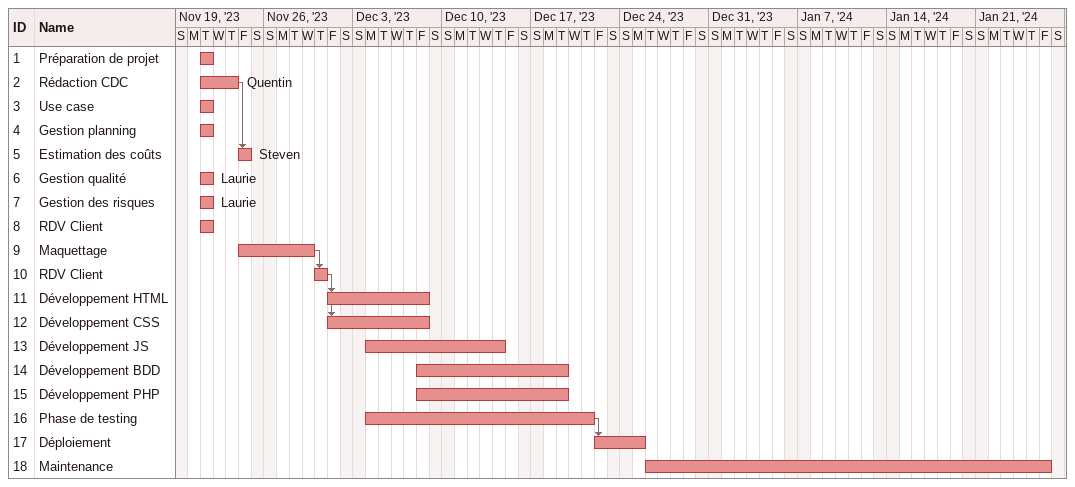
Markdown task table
| ID | Task | Start | Finish | Predecessors | Resources |
|---|---|---|---|---|---|
| 1 | Préparation de projet | 2023-11-21 | 2023-11-21 |  |  |
| 2 | Rédaction CDC | 2023-11-21 | 2023-11-23 |  | Quentin |
| 3 | Use case | 2023-11-21 | 2023-11-21 |  |  |
| 4 | Gestion planning | 2023-11-21 | 2023-11-21 |  |  |
| 5 | Estimation des coûts | 2023-11-24 | 2023-11-24 | 2 | Steven |
| 6 | Gestion qualité | 2023-11-21 | 2023-11-21 |  | Laurie |
| 7 | Gestion des risques | 2023-11-21 | 2023-11-21 |  | Laurie |
| 8 | RDV Client | 2023-11-21 | 2023-11-21 |  |  |
| 9 | Maquettage | 2023-11-24 | 2023-11-29 |  |  |
| 10 | RDV Client | 2023-11-30 | 2023-11-30 | 9 |  |
| 11 | Développement HTML | 2023-12-01 | 2023-12-08 | 10 |  |
| 12 | Développement CSS | 2023-12-01 | 2023-12-08 | 10 |  |
| 13 | Développement JS | 2023-12-04 | 2023-12-14 |  |  |
| 14 | Développement BDD | 2023-12-08 | 2023-12-19 |  |  |
| 15 | Développement PHP | 2023-12-08 | 2023-12-19 |  |  |
| 16 | Phase de testing | 2023-12-04 | 2023-12-21 |  |  |
| 17 | Déploiement | 2023-12-22 | 2023-12-25 | 16 |  |
| 18 | Maintenance | 2023-12-26 | 2024-01-26 |  |  |
